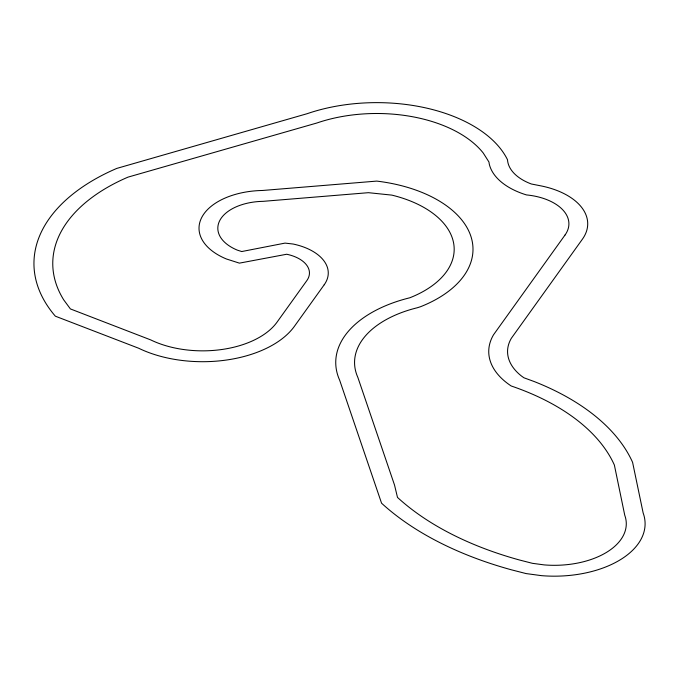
<?xml version="1.0" encoding="UTF-8"?>
<svg xmlns="http://www.w3.org/2000/svg" width="679" height="679" viewBox="0 0 679 679"><rect width="100%" height="100%" fill="white"/><g stroke="black" fill="none" stroke-linecap="round" stroke-linejoin="round"><path stroke-width="1.02" d="M565.047 235.002L493.531 334.781A90.426 52.207 0 0 0 511.211 385.986A224.019 129.333 0 0 1 614.376 465.047L624.748 515.225A71.957 41.546 0 0 1 544.142 564.894L532.395 563.315L519.528 560.014A292.785 169.037 0 0 1 397.487 497.41L394.541 485.103L357.85 377.405A103.021 59.48 0 0 1 417.203 307.774L420.445 306.747A120.565 69.606 0 0 0 470.632 235.562A120.565 69.606 0 0 0 376.735 181.098L262.603 190.476A65.43 37.778 0 0 0 201.85 217.238A65.43 37.778 0 0 0 226.455 258.996L239.407 263.138L286.708 254.243A34.553 19.946 0 0 1 306.823 280.622L277.049 322.135A80.538 46.495 0 0 1 150.806 339.941L70.404 308.928L63.724 299.872A186.377 107.605 0 0 1 128 177.134L316.821 123.018A117.077 67.594 0 0 1 483.253 153.038L488.965 162.035L489.203 163.732A71.074 41.037 0 0 0 526.48 194.924A50.704 29.273 0 0 1 565.047 235.002M324.206 284.773L294.431 326.293A99.355 57.359 0 0 1 138.703 348.251L55.347 316.185A205.194 118.469 0 0 1 116.78 168.409L307.197 113.682A135.893 78.458 0 0 1 507.51 159.769A52.258 30.173 0 0 0 531.351 183.992L539.669 185.63A69.513 40.137 0 0 1 582.429 239.152L511.355 338.269A71.609 41.343 0 0 0 521.438 376.005L523.899 377.77L534.186 381.539A242.827 140.197 0 0 1 632.59 462.331L643.157 512.993A90.774 52.41 0 0 1 541.477 575.648L526.072 573.577L511.448 569.825A311.602 179.901 0 0 1 381.564 503.198L339.636 380.13A121.838 70.344 0 0 1 409.827 297.775A101.748 58.742 0 0 0 453.665 243.362A101.748 58.742 0 0 0 391.859 195.119L368.425 192.683L263.129 201.34A46.613 26.914 0 0 0 219.843 220.395A46.613 26.914 0 0 0 237.378 250.152L241.732 251.544L285.036 243.107L293.141 244.033A53.369 30.81 0 0 1 324.206 284.773"/></g></svg>
